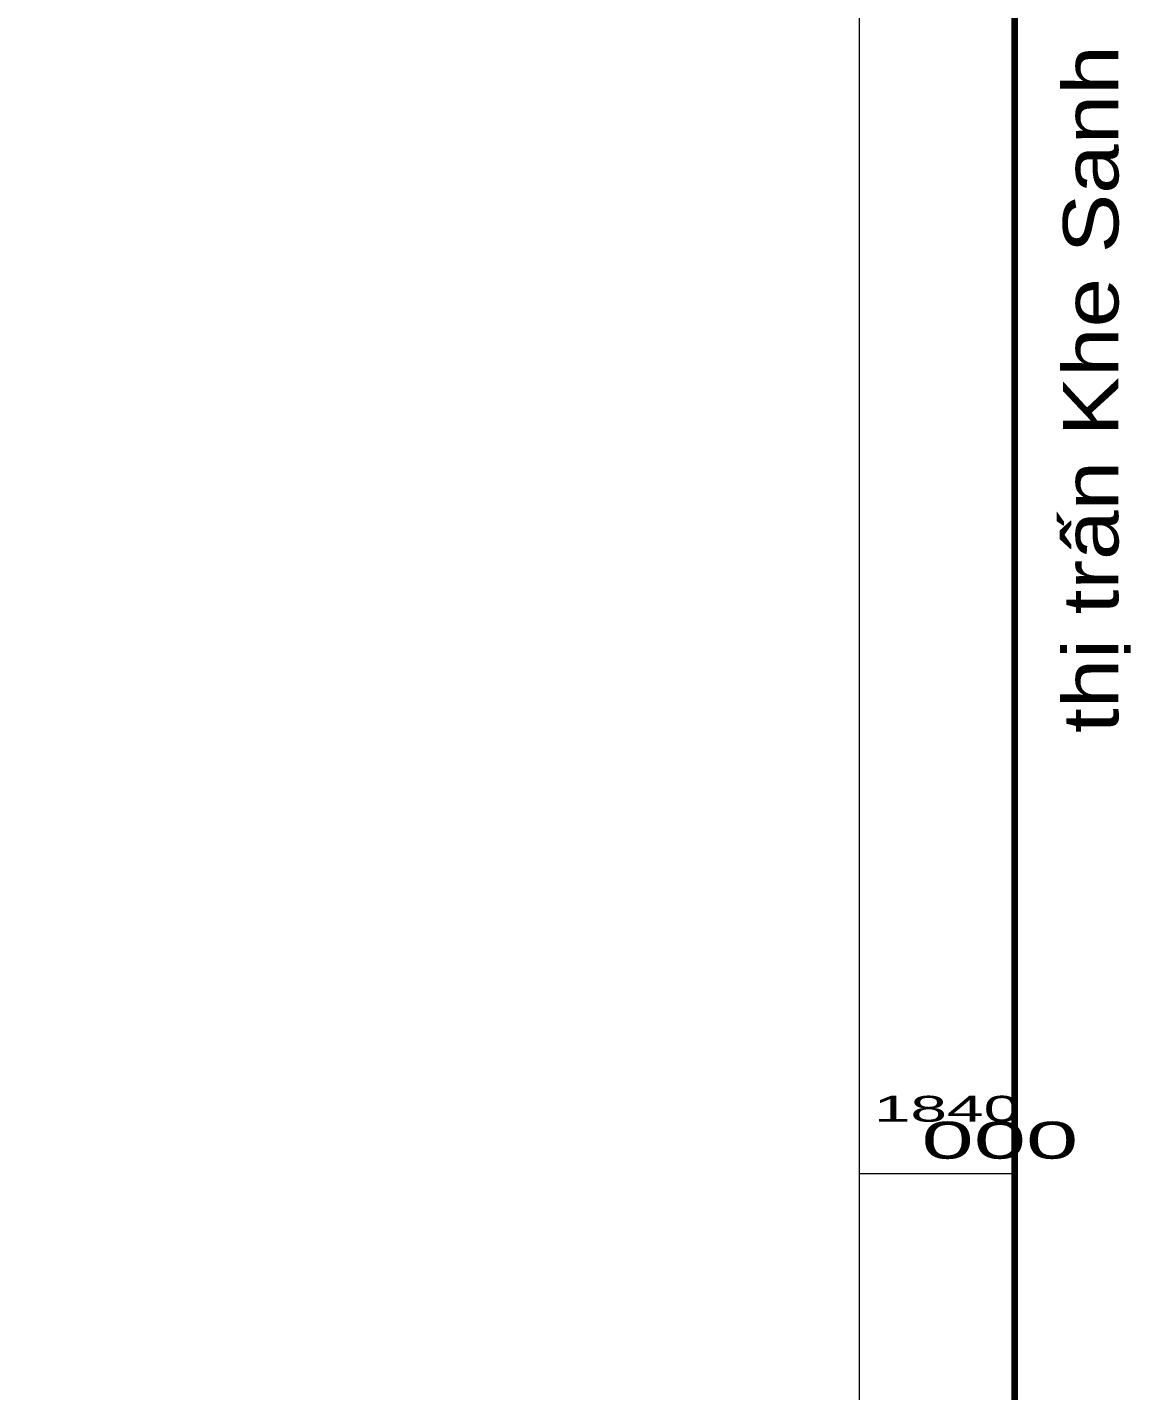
# Model space of a CAD drawing. Header units: metres. Extents: x 550890 to 551618, y 1839259 to 1840146.
# Drawn here: x 551543.8 to 551618.4, y 1839985.3 to 1840077.5 of the extents above; entities that cross this region are included whole.
import ezdxf
from ezdxf.enums import TextEntityAlignment as Align

# ---------------------------------------------------------------- set-up
doc = ezdxf.new("R2010")
doc.units = ezdxf.units.M
doc.header["$LTSCALE"] = 0.8
doc.layers.add('63', color=7, linetype='Continuous', lineweight=13)

msp = doc.modelspace()

# ---------------------------------------------------------------- linework, layer by layer
at = {"layer": '63'}
msp.add_line((551600, 1840000), (551610.5, 1840000), dxfattribs=at)
at = {"layer": '63', "lineweight": 158}
msp.add_lwpolyline([(550889.5, 1840110.5), (551610.5, 1840110.5), (551610.5, 1839389.5), (550889.5, 1839389.5)], close=True, dxfattribs=at)
at = {"layer": '63'}
msp.add_lwpolyline([(551383.96, 1840100), (551600, 1840100), (551600, 1839400), (550900, 1839400), (550900, 1840100), (551379.89, 1840100)], dxfattribs=at)

# ---------------------------------------------------------------- texts
at = {"layer": '63', "width": 1.2}
msp.add_text('thị trấn Khe Sanh', height=3.75, rotation=90, dxfattribs=at).set_placement((551617.54, 1840076.28), align=Align.RIGHT)
at = {"layer": '63', "width": 1.9}
msp.add_text('1840', height=1.75, dxfattribs=at).set_placement((551601, 1840003.5))
msp.add_text('000', height=2.5, dxfattribs=at).set_placement((551614.82, 1840001), align=Align.RIGHT)

doc.saveas('drawing.dxf')
